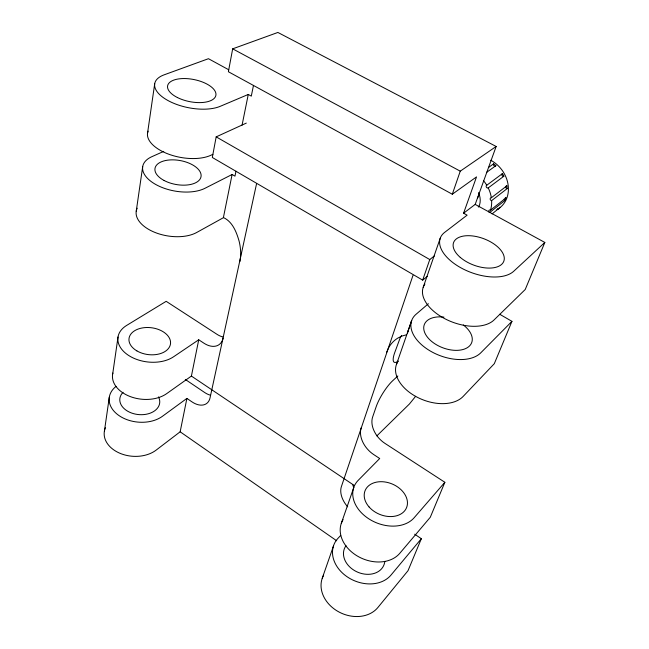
<?xml version="1.0" encoding="UTF-8"?>
<svg xmlns="http://www.w3.org/2000/svg" width="649" height="649" viewBox="0 0 649 649"><rect width="100%" height="100%" fill="white"/><g stroke="black" fill="none" stroke-linecap="round" stroke-linejoin="round"><path stroke-width="0.97" d="M104.416 431.123L109.3 397.18M112.715 373.832L118.021 336.993M136.233 211.249L142.699 166.582M147.558 133.069L154.705 83.713M239.862 261.604L240.536 257.061A46.395 31.59 58.9 0 0 239.1 241.112C236.463 232.042 232.577 221.747 223.41 217.545M256.501 184.008L210.041 397.902A19.811 12.493 53.9 0 1 191.877 401.804L186.896 398.405L162.453 416.285A30.584 21.125 5.7 0 1 119.838 416.139A30.584 21.125 5.7 0 1 116.041 386.39M246.312 123.107L216.174 136.866L212.312 157.472L422.669 280.133L427.318 276.352M475.19 204.403L496.152 146.471L277.886 32.45L232.675 48.837L228.383 71.731L452.304 194.221L476.528 176.885L463.581 213.205L467.118 215.16L444.614 232.407A40.887 21.563 20.4 0 0 460.457 267.566A40.887 21.563 20.4 0 0 513.732 271.241L544.836 242.45L475.19 204.403L463.581 213.205M105.406 427.715A29.838 21.344 4.7 0 0 119.4 453.051A29.838 21.344 4.7 0 0 156.149 450.106L180.154 431.796L186.896 398.405M112.877 373.021A31.079 20.946 6.3 0 0 130.116 396.523A31.079 20.946 6.3 0 0 166.671 393.635L191.406 376.071L198.732 339.784L203.956 343.207A20.695 13.588 55.5 0 0 223.118 338.145M235.985 171.206L234.97 176.155L232.107 174.484L223.378 217.715L196.72 232.472A34.681 19.178 9.6 0 1 154.657 232.31A34.681 19.178 9.6 0 1 137.207 208.191M242.077 125.103L248.267 94.454L251.293 96.125L253.483 85.384M408.107 330.941L407.385 333.067L411.677 320.533L396.401 364.568M440.241 238.207L423.197 287.337M422.669 280.133L429.768 259.551L434.522 255.795M452.304 194.221L460.255 171.166L496.152 146.471M505.985 197.937L505.068 200.363L489.606 212.588A1.509 1.266 51.2 0 1 488.811 210.665A1.509 1.266 51.2 0 1 490.522 210.114L505.985 197.937A1.476 1.249 51.1 0 0 505.303 197.775M333.562 545.785L322.237 578.291M353.673 487.829L341.301 523.354M477.542 198.318L479.1 194.01M414.662 534.192L421.347 538.702L408.018 570.69L377.88 607.505A31.769 25.652 24.5 0 1 337.407 611.107A31.769 25.652 24.5 0 1 323.616 575.209M397.853 375.974L392.726 380.703A21.514 5.273 -58.2 0 0 376.185 406.68L372.656 416.95A21.839 15.308 46.8 0 0 384.971 443.397L444.865 482.288L430.295 517.253L399.776 553.313A33.229 25.352 23.3 0 1 357.25 555.974A33.229 25.352 23.3 0 1 343.102 519.589M499.746 314.278L511.947 321.352L494.295 363.708L463.159 396.425A37.488 23.689 21.3 0 1 416.163 396.669A37.488 23.689 21.3 0 1 398.162 361.087M544.836 242.45L525.228 289.495L494.051 319.949A39.565 22.48 20.7 0 1 444.971 318.789A39.565 22.48 20.7 0 1 424.925 284.051M413.007 275.33L341.382 486.604A21.263 13.97 46.4 0 0 347.694 506.828M386.715 352.107L388.5 348.002A47.701 35.208 46.8 0 1 397.723 338.145L401.845 336.085L406.444 334.803M415.636 396.312L409.414 404.002L376.842 435.893M421.347 538.702L390.974 575.095A32.645 25.489 23.7 0 1 346.858 576.588A32.645 25.489 23.7 0 1 338.007 538.289L340.733 535.384M444.865 482.288L414.143 517.748A34.194 25.076 22.6 0 1 368.234 518.446A34.194 25.076 22.6 0 1 358.207 480.333L379.714 458.51L373.767 454.608A22.188 15.341 47 0 1 361.201 427.796M511.947 321.352L480.771 352.829A38.672 23.031 20.9 0 1 429.873 350.768A38.672 23.031 20.9 0 1 416.09 314.246L428.389 303.732M499.884 207.291A1.46 1.233 50.9 0 1 500.063 207.469L498.172 209.043A1.46 1.233 50.9 0 1 497.921 208.613M492.064 213.91L500.063 207.469M490.522 210.114A29.951 24.849 53.7 0 0 491.634 200.614L507.137 188.632L506.869 185.833A1.485 1.266 51.9 0 0 506.642 185.841M491.634 200.622A1.517 1.282 52 0 1 490.157 199.105A1.517 1.282 52 0 1 491.342 197.758L506.869 185.833M488.226 187.91L503.867 176.212A29.197 24.565 53.8 0 0 502.456 173.608L486.766 185.241A1.525 1.29 53.3 0 0 486.361 187.115A1.525 1.29 53.3 0 0 488.226 187.91A29.951 24.849 53.7 0 1 491.342 197.758M486.474 172.456L495.885 165.673A29.213 24.581 53.8 0 0 493.621 163.816L488.413 167.539M198.732 339.784L173.543 356.796A31.898 20.63 7.2 0 1 128.202 355.165A31.898 20.63 7.2 0 1 126.644 325.425L166.176 301.323L216.977 334.308A20.387 13.58 55.6 0 0 222.867 336.953M232.107 174.484L204.954 188.299A35.679 18.537 10.2 0 1 154.608 183.829A35.679 18.537 10.2 0 1 151.907 156.66L163.751 151.371M212.904 154.308L211.128 155.152A36.425 18.01 10.7 0 1 168.059 153.951A36.425 18.01 10.7 0 1 148.102 131.139M248.267 94.454L220.23 106.322A37.528 17.166 11.3 0 1 167.491 100.27A37.528 17.166 11.3 0 1 164.156 74.822L208.459 58.702L228.716 69.767M232.675 48.837L460.255 171.166M216.174 136.866L429.768 259.551M191.406 376.071L354.362 485.541M185.298 379.446L204.549 392.434A19.535 12.501 53.9 0 0 210.162 395.127M180.154 431.796L336.701 540.779M401.593 335.525A46.898 35.046 46.6 0 0 400.182 337.837L394.519 353.186A22.253 5.719 -58.9 0 0 398.064 361.225M353.819 487.699A20.946 13.954 46.2 0 1 352.813 484.981M463.297 324.971A25.343 15.089 20.9 0 1 462.672 349.608A25.343 15.089 20.9 0 1 425.712 334.641A25.343 15.089 20.9 0 1 443.965 317.134M384.808 561.377A21.393 16.704 23.7 0 1 358.199 572.394A21.393 16.704 23.7 0 1 346.022 545.695M158.494 396.904A20.046 13.84 5.7 0 1 137.564 414.468A20.046 13.84 5.7 0 1 123.042 392.321M490.725 160.254A29.132 24.54 53.8 0 1 508.199 185.46A29.132 24.54 53.8 0 1 496.834 209.668M495.885 165.673A1.485 1.274 54.7 0 1 494.051 165.787A1.485 1.274 54.7 0 1 493.621 163.816M483.692 180.909A29.951 24.849 53.7 0 1 486.766 185.241M503.867 176.212A1.485 1.274 53.3 0 1 502.034 175.449A1.485 1.274 53.3 0 1 502.456 173.608M507.137 188.632A1.485 1.266 51.9 0 1 506.423 185.898M505.068 200.363A1.476 1.249 51.1 0 1 504.216 198.943M478.516 192.615A17.401 14.432 53.7 0 1 478.767 206.893M479.595 206.414A16.558 13.832 53.8 0 1 478.248 206.804M164.108 180.495A23.38 12.144 10.3 0 0 200.955 177.015A23.38 12.144 10.3 0 0 169 160.011A23.38 12.144 10.3 0 0 164.108 180.495M460.271 257.385A26.796 14.124 20.4 0 0 503.3 262.334A26.796 14.124 20.4 0 0 472.537 235.944A26.796 14.124 20.4 0 0 460.271 257.385M369.119 506.999A22.415 16.428 22.6 0 0 406.079 508.694A22.415 16.428 22.6 0 0 382.277 481.72A22.415 16.428 22.6 0 0 369.119 506.999M136.858 350.874A20.906 13.515 7.2 0 0 170.354 344.635A20.906 13.515 7.2 0 0 142.074 327.98A20.906 13.515 7.2 0 0 136.858 350.874M177.38 97.52A24.597 11.244 11.3 0 0 215.817 95.638A24.597 11.244 11.3 0 0 182.044 78.594A24.597 11.244 11.3 0 0 177.38 97.52"/></g></svg>
